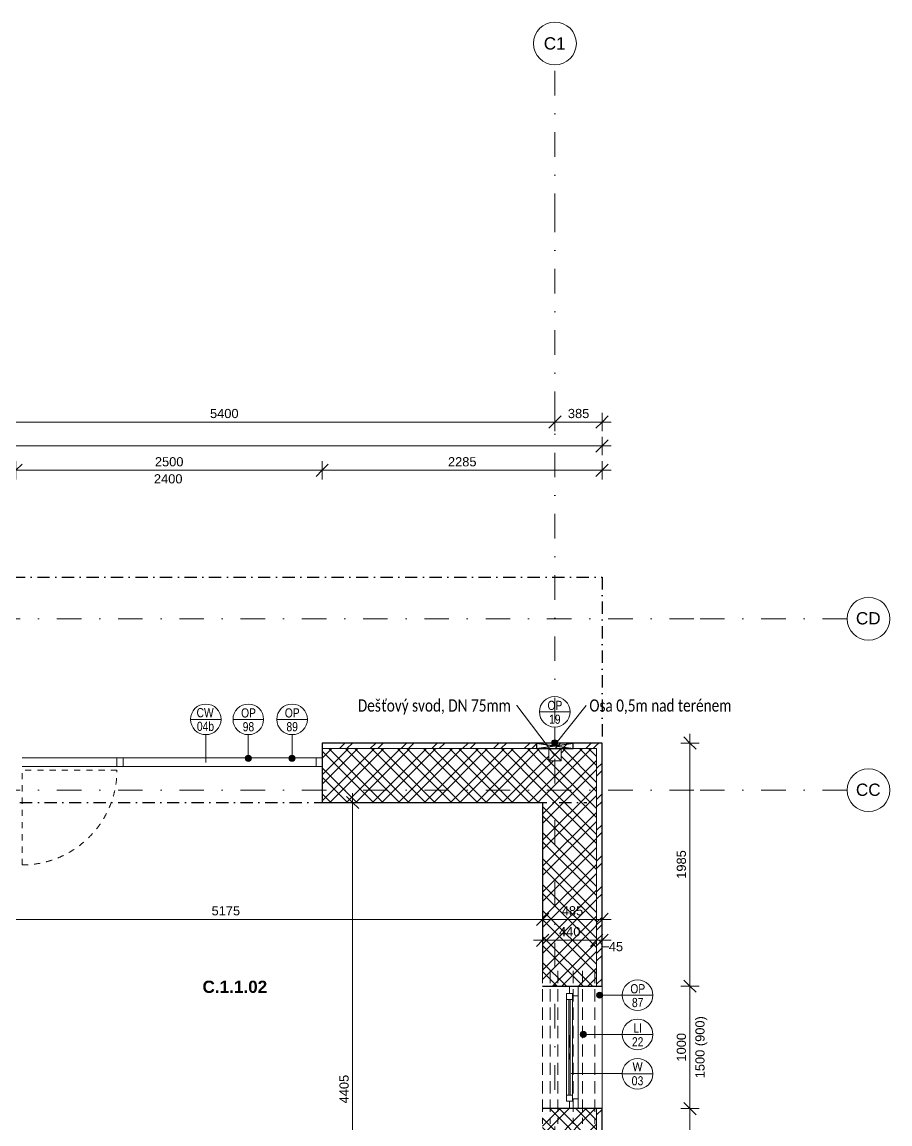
# Model space of a CAD drawing. Header units: millimetres. Extents: x -47427 to -6020, y -7799 to 12520.
# Drawn here: x -27685 to -20600, y 3523 to 12520 of the extents above; entities that cross this region are included whole.
import ezdxf

# ---------------------------------------------------------------- set-up
doc = ezdxf.new("R2010")
doc.units = ezdxf.units.MM
for name, pattern in [('HA_Dash_2mm-S1mm', [100, 50, -50]), ('HA_Dash_3mm-S1mm', [150, 100, -50]), ('HA_DashDot_10mm-S3mm', [500, 200, -150, 0, -150]), ('HA_DashDot_4mm-S1mm', [200, 100, -50, 0, -50])]:
    doc.linetypes.add(name, pattern=pattern)
for name, color, linetype, lineweight in [('A-____-____-DIMS', 9, 'Continuous', 5), ('A-____-____-DIMS-50', 9, 'Continuous', 5), ('A-AREA-____-IDEN', 9, 'Continuous', 9), ('A-DETL-____-OTLN', 9, 'Continuous', 25), ('A-DOOR-____-OTLN', 9, 'Continuous', 9), ('A-FLOR-____-OVHD', 9, 'HA_DashDot_4mm-S1mm', 25), ('A-GENM-____-HDLN', 9, 'HA_Dash_3mm-S1mm', 9), ('A-GENM-____-IDEN', 9, 'Continuous', 9), ('A-GENM-____-OTLN', 9, 'Continuous', 9), ('A-GLAZ-____-IDEN', 9, 'Continuous', 9), ('A-GLAZ-____-MCUT', 9, 'Continuous', 5), ('A-GLAZ-____-OTLN', 9, 'Continuous', 5), ('A-GLAZ-CURT-MCUT', 9, 'Continuous', 5), ('A-GLAZ-CURT-OTLN', 9, 'Continuous', 5), ('A-GLAZ-CWMG-MCUT', 9, 'Continuous', 5), ('A-GLAZ-CWMG-OTLN', 9, 'Continuous', 5), ('A-WALL-____-IDEN', 9, 'Continuous', 9), ('A-WALL-____-MCUT', 9, 'Continuous', 25), ('A-WALL-____-OTLN', 9, 'Continuous', 9), ('A-WALL-____-PATT', 9, 'Continuous', 25), ('G-____-____-TEXT', 9, 'Continuous', 5), ('M-HVAC-DUCT-OTLN', 9, 'Continuous', 9), ('S-GRID-____-IDEN', 9, 'Continuous', 9), ('S-GRID-____-OTLN', 9, 'Continuous', 5)]:
    doc.layers.add(name, color=color, linetype=linetype, lineweight=lineweight)
doc.styles.add('Arial', font='arial.ttf', dxfattribs={"height": 100})
doc.styles.add('Arial_1', font='arial.ttf', dxfattribs={"height": 75})
doc.styles.add('Arial_2', font='arial.ttf', dxfattribs={"width": 0.8, "height": 75})
doc.styles.add('Arial_B', font='arialbd.ttf', dxfattribs={"height": 100})
doc.styles.add('Calibri', font='calibri.ttf', dxfattribs={"width": 0.8, "height": 75})
doc.styles.add('Calibri_1', font='calibri.ttf', dxfattribs={"width": 0.8, "height": 100})
doc.dimstyles.new('Inner_Dimensions', dxfattribs={"dimscale": 304.8, "dimtxt": 76.519455, "dimasz": 0.328084, "dimexe": 0.246063, "dimexo": 0.0625, "dimgap": 0.032808, "dimtad": 1, "dimdec": 0, "dimzin": 0, "dimdsep": 46, "dimtxsty": 'Arial_1', "dimblk1": 'OBLIQUE', "dimblk2": 'OBLIQUE', "dimsah": 1, "dimcen": 0.09, "dimdle": 0.246063, "dimazin": 0, "dimtfac": 1, "dimtdec": 4, "dimtix": 1, "dimtmove": 2, "dimatfit": 3, "dimfxl": 0.246063, "dimfxlon": 1, "dimtvp": 1, "dimtolj": 1, "dimtzin": 0, "dimlwd": 9, "dimlwe": 9, "dimarcsym": 2})
doc.dimstyles.new('Inner_Dimensions_1', dxfattribs={"dimscale": 304.8, "dimtxt": 76.519455, "dimasz": 0.328084, "dimexe": 0.246063, "dimexo": 0.0625, "dimgap": 0.032808, "dimtad": 1, "dimdec": 0, "dimzin": 0, "dimdsep": 46, "dimtxsty": 'Arial_1', "dimblk1": 'OBLIQUE', "dimblk2": 'OBLIQUE', "dimsah": 1, "dimcen": 0.09, "dimdle": 0.246063, "dimazin": 0, "dimtfac": 1, "dimtdec": 4, "dimtix": 1, "dimtmove": 1, "dimatfit": 3, "dimfxl": 0.246063, "dimfxlon": 1, "dimtvp": 1, "dimtolj": 1, "dimtzin": 0, "dimlwd": 9, "dimlwe": 9, "dimarcsym": 2})
doc.dimstyles.new('Inner_Dimensions_2', dxfattribs={"dimscale": 304.8, "dimtxt": 76.519455, "dimasz": 0.328084, "dimexe": 0.246063, "dimexo": 0.0625, "dimgap": 0.032808, "dimtad": 1, "dimdec": 0, "dimzin": 0, "dimdsep": 46, "dimtxsty": 'Arial_1', "dimblk1": 'OBLIQUE', "dimblk2": 'OBLIQUE', "dimsah": 1, "dimcen": 0.09, "dimdle": 0.246063, "dimazin": 0, "dimtfac": 1, "dimtdec": 4, "dimtix": 1, "dimtmove": 0, "dimatfit": 3, "dimfxl": 0.246063, "dimfxlon": 1, "dimtvp": 1, "dimtolj": 1, "dimtzin": 0, "dimlwd": 9, "dimlwe": 9, "dimarcsym": 2})
pattern_1 = [(45, (0, 0), (-106.066, 106.066), []), (45, (75, 0), (-106.066, 106.066), []), (315, (0, 0), (106.066, 106.066), []), (315, (75, 0), (106.066, 106.066), [])]
pattern_2 = [(45, (0, 0), (-125.7236, 125.7236), []), (45, (0, 190.5), (-125.7236, 125.7236), [])]

# ---------------------------------------------------------------- blocks, each defined once
blk = doc.blocks.new('HA_WD_SinglePanel - 1000x1500-1662820-DPS_1NP-C')
at = {"layer": 'A-GLAZ-____-MCUT'}
for p, q in [((-420, 70), (-500, 70)), ((-500, 0), (-440, 0)), ((-440, -25), (-440, 25)), ((-440, 25), (-390, 25)), ((-420, 25), (-420, 70)), ((-390, 25), (-390, -25)), ((390, 5), (-390, 5)), ((390, -25), (390, 25)), ((390, 25), (440, 25)), ((500, 70), (420, 70)), ((420, 70), (420, 25)), ((440, 25), (440, -25)), ((440, 0), (500, 0)), ((-390, -25), (-440, -25)), ((390, -5), (-390, -5)), ((440, -25), (390, -25))]:
    blk.add_line(p, q, dxfattribs=at)
at = {"layer": 'A-GLAZ-____-OTLN'}
for p, q in [((440, 25), (-440, 25)), ((-440, -25), (-440, 25)), ((420, 70), (-420, 70)), ((390, 25), (-390, 25)), ((440, 25), (440, -25)), ((-440, -25), (440, -25)), ((390, -25), (-390, -25))]:
    blk.add_line(p, q, dxfattribs=at)
blk = doc.blocks.new('Systémový panel - Sklo-1501127-DPS_1NP-C')
at = {"layer": 'A-GLAZ-CURT-MCUT'}
for p, q in [((787.5, 0), (-787.5, 0)), ((-787.5, 0), (-787.5, -70)), ((787.5, -70), (787.5, 0)), ((-787.5, -70), (787.5, -70))]:
    blk.add_line(p, q, dxfattribs=at)
blk = doc.blocks.new('Obdélníková příčel - 50x70mm EXT-1501129-DPS_1NP-C')
at = {"layer": 'A-GLAZ-CWMG-MCUT'}
for p, q in [((0, 70), (-50, 70)), ((-50, 70), (-50, 0)), ((-50, 0), (0, 0)), ((0, 0), (0, 70))]:
    blk.add_line(p, q, dxfattribs=at)
blk = doc.blocks.new('ABMV_CW_Single_Swing_Generic - Ex_Glass_SKLOPNE-1536050-DPS_1NP-C')
at = {"layer": 'A-DOOR-____-OTLN', "linetype": 'HA_Dash_2mm-S1mm', "lineweight": 5}
for p in [(387.5, 805), (-387.5, 30)]:
    blk.add_line(p, (387.5, 30), dxfattribs=at)
blk.add_arc((387.5, 30), 775, 90, 180, dxfattribs=at)
blk = doc.blocks.new('Obdélníková příčel - 50x70mm EXT-1501125-DPS_1NP-C')
at = {"layer": 'A-GLAZ-CWMG-OTLN'}
for p, q in [((-40349.9, 6513.2), (-39574.9, 6513.2)), ((-40349.9, 6443.2), (-39574.9, 6443.2))]:
    blk.add_line(p, q, dxfattribs=at)
blk = doc.blocks.new('Obdélníková příčel - 50x70mm EXT-1501126-DPS_1NP-C')
at = {"layer": 'A-GLAZ-CWMG-MCUT'}
for p, q in [((-25, 70), (25, 70)), ((-25, 0), (-25, 70)), ((25, 0), (-25, 0)), ((25, 70), (25, 0))]:
    blk.add_line(p, q, dxfattribs=at)
blk = doc.blocks.new('TB_Porotherm KPVarioUNI_1250mm - TB_Porotherm KPVarioUNI_1250mm-1891196-DPS_1NP-C')
at = {"layer": 'A-GENM-____-HDLN'}
for p, q in [((-625, 205), (625, 205)), ((-625, 105), (625, 105)), ((-625, 30), (625, 30)), ((-100, 0), (100, 0)), ((-625, -95), (625, -95)), ((-625, -157.5), (625, -157.5)), ((-625, -220), (625, -220))]:
    blk.add_line(p, q, dxfattribs=at)
blk = doc.blocks.new('Grid - Radius 3_5mm-353793-DPS_1NP-C')
at = {"layer": 'S-GRID-____-IDEN'}
blk.add_circle((0, 0), 3.5, dxfattribs=at)
blk = doc.blocks.new('DIMBLOCK1-DPS_1NP-C')
at = {"layer": 'A-____-____-DIMS-50', "lineweight": 9}
for p, q in [((-24986.2, 6223.2), (-24986.2, 1743.2)), ((-24911.2, 6148.2), (-25061.2, 6148.2)), ((-24986.2, 6148.2), (-25036.2, 6198.2)), ((-24986.2, 6148.2), (-24936.2, 6098.2)), ((-24986.2, 6148.2), (-24911.2, 6148.2)), ((-24911.2, 1743.2), (-25061.2, 1743.2)), ((-24986.2, 1743.2), (-25036.2, 1793.2)), ((-24986.2, 1743.2), (-24936.2, 1693.2)), ((-24986.2, 1743.2), (-24911.2, 1743.2))]:
    blk.add_line(p, q, dxfattribs=at)
at = {"layer": 'A-____-____-DIMS-50', "color": 0, "lineweight": 9, "insert": (-25093.5, 3691.3), "char_height": 75, "width": 276.883, "attachment_point": 1, "rotation": 90, "line_spacing_factor": 0.941778, "style": 'Arial_1'}
blk.add_mtext('4405', dxfattribs=at)
blk = doc.blocks.new('_Oblique')
at = {"color": 0, "linetype": 'ByBlock', "lineweight": -2}
blk.add_line((-0.5, -0.5), (0.5, 0.5), dxfattribs=at)
blk = doc.blocks.new('DIMBLOCK15-DPS_1NP-C')
at = {"layer": 'A-____-____-DIMS-50', "lineweight": 9}
for p, q in [((-28609.9, 5268.9), (-28609.9, 5118.9)), ((-28609.9, 5193.9), (-28609.9, 5268.9)), ((-28609.9, 5193.9), (-28559.9, 5243.9)), ((-23434.9, 5268.9), (-23434.9, 5118.9)), ((-23434.9, 5193.9), (-23434.9, 5268.9)), ((-23434.9, 5193.9), (-23384.9, 5243.9)), ((-28609.9, 5193.9), (-28659.9, 5143.9)), ((-28609.9, 5193.9), (-23434.9, 5193.9)), ((-23434.9, 5193.9), (-23484.9, 5143.9))]:
    blk.add_line(p, q, dxfattribs=at)
at = {"layer": 'A-____-____-DIMS-50', "color": 0, "lineweight": 9, "insert": (-26137.8, 5301.3), "char_height": 75, "width": 276.883, "attachment_point": 1, "line_spacing_factor": 0.941778, "style": 'Arial_1'}
blk.add_mtext('5175', dxfattribs=at)
blk = doc.blocks.new('DIMBLOCK16-DPS_1NP-C')
at = {"layer": 'A-____-____-DIMS-50', "lineweight": 9}
for p, q in [((-23434.9, 5268.9), (-23434.9, 5118.9)), ((-23434.9, 5193.9), (-23434.9, 5268.9)), ((-23434.9, 5193.9), (-23384.9, 5243.9)), ((-22949.9, 5268.9), (-22949.9, 5118.9)), ((-22949.9, 5193.9), (-22949.9, 5268.9)), ((-22949.9, 5193.9), (-22899.9, 5243.9)), ((-23434.9, 5193.9), (-23484.9, 5143.9)), ((-23434.9, 5193.9), (-22874.9, 5193.9)), ((-22949.9, 5193.9), (-22999.9, 5143.9))]:
    blk.add_line(p, q, dxfattribs=at)
at = {"layer": 'A-____-____-DIMS-50', "color": 0, "lineweight": 9, "insert": (-23278.9, 5301.3), "char_height": 75, "width": 207.662, "attachment_point": 1, "line_spacing_factor": 0.941778, "style": 'Arial_1'}
blk.add_mtext('485', dxfattribs=at)
blk = doc.blocks.new('DIMBLOCK63-DPS_1NP-C')
at = {"layer": 'A-____-____-DIMS-50', "lineweight": 9}
for p, q in [((-22233, 6633.2), (-22283, 6683.2)), ((-22233, 6708.2), (-22233, 4648.2)), ((-22308, 6633.2), (-22158, 6633.2)), ((-22233, 6633.2), (-22308, 6633.2)), ((-22233, 6633.2), (-22183, 6583.2)), ((-22233, 4648.2), (-22283, 4698.2)), ((-22308, 4648.2), (-22158, 4648.2)), ((-22233, 4648.2), (-22308, 4648.2)), ((-22233, 4648.2), (-22183, 4598.2))]:
    blk.add_line(p, q, dxfattribs=at)
at = {"layer": 'A-____-____-DIMS-50', "color": 0, "lineweight": 9, "insert": (-22340.4, 5525.3), "char_height": 75, "width": 276.883, "attachment_point": 1, "rotation": 90, "line_spacing_factor": 0.941778, "style": 'Arial_1'}
blk.add_mtext('1985', dxfattribs=at)
blk = doc.blocks.new('DIMBLOCK64-DPS_1NP-C')
at = {"layer": 'A-____-____-DIMS-50', "lineweight": 9}
for p, q in [((-22233, 4648.2), (-22283, 4698.2)), ((-22308, 4648.2), (-22158, 4648.2)), ((-22233, 4648.2), (-22308, 4648.2)), ((-22233, 4648.2), (-22233, 3648.2)), ((-22233, 4648.2), (-22183, 4598.2)), ((-22233, 3648.2), (-22283, 3698.2)), ((-22308, 3648.2), (-22158, 3648.2)), ((-22233, 3648.2), (-22308, 3648.2)), ((-22233, 3648.2), (-22183, 3598.2))]:
    blk.add_line(p, q, dxfattribs=at)
at = {"layer": 'A-____-____-DIMS-50', "color": 0, "lineweight": 9, "insert": (-22340.4, 4032.8), "char_height": 75, "width": 276.883, "attachment_point": 1, "rotation": 90, "line_spacing_factor": 0.941778, "style": 'Arial_1'}
blk.add_mtext('1000', dxfattribs=at)
blk = doc.blocks.new('DIMBLOCK65-DPS_1NP-C')
at = {"layer": 'A-____-____-DIMS-50', "lineweight": 9}
for p, q in [((-22233, 3648.2), (-22283, 3698.2)), ((-22308, 3648.2), (-22158, 3648.2)), ((-22233, 3648.2), (-22308, 3648.2)), ((-22233, 3648.2), (-22233, 1523.2)), ((-22233, 3648.2), (-22183, 3598.2)), ((-22233, 1523.2), (-22283, 1573.2)), ((-22308, 1523.2), (-22158, 1523.2)), ((-22233, 1523.2), (-22308, 1523.2)), ((-22233, 1523.2), (-22183, 1473.2))]:
    blk.add_line(p, q, dxfattribs=at)
at = {"layer": 'A-____-____-DIMS-50', "color": 0, "lineweight": 9, "insert": (-22340.4, 2470.3), "char_height": 75, "width": 276.883, "attachment_point": 1, "rotation": 90, "line_spacing_factor": 0.941778, "style": 'Arial_1'}
blk.add_mtext('2125', dxfattribs=at)
blk = doc.blocks.new('DIMBLOCK96-DPS_1NP-C')
at = {"layer": 'A-____-____-DIMS-50', "lineweight": 9}
for p, q in [((-29809.9, 8785.2), (-29809.9, 8935.2)), ((-29809.9, 8860.2), (-29759.9, 8910.2)), ((-27734.9, 8785.2), (-27734.9, 8935.2)), ((-27734.9, 8860.2), (-27684.9, 8910.2)), ((-29809.9, 8860.2), (-29859.9, 8810.2)), ((-29809.9, 8860.2), (-27734.9, 8860.2)), ((-29809.9, 8860.2), (-29809.9, 8785.2)), ((-27734.9, 8860.2), (-27784.9, 8810.2)), ((-27734.9, 8860.2), (-27734.9, 8785.2))]:
    blk.add_line(p, q, dxfattribs=at)
at = {"layer": 'A-____-____-DIMS-50', "color": 0, "lineweight": 9, "insert": (-28887.8, 8967.6), "char_height": 75, "width": 276.883, "attachment_point": 1, "line_spacing_factor": 0.941778, "style": 'Arial_1'}
blk.add_mtext('2075', dxfattribs=at)
blk = doc.blocks.new('DIMBLOCK97-DPS_1NP-C')
at = {"layer": 'A-____-____-DIMS-50', "lineweight": 9}
for p, q in [((-27734.9, 8785.2), (-27734.9, 8935.2)), ((-27734.9, 8860.2), (-27684.9, 8910.2)), ((-25234.9, 8785.2), (-25234.9, 8935.2)), ((-25234.9, 8860.2), (-25184.9, 8910.2)), ((-27734.9, 8860.2), (-27784.9, 8810.2)), ((-27734.9, 8860.2), (-25234.9, 8860.2)), ((-27734.9, 8860.2), (-27734.9, 8785.2)), ((-25234.9, 8860.2), (-25284.9, 8810.2)), ((-25234.9, 8860.2), (-25234.9, 8785.2))]:
    blk.add_line(p, q, dxfattribs=at)
at = {"layer": 'A-____-____-DIMS-50', "color": 0, "lineweight": 9, "insert": (-26600.3, 8967.6), "char_height": 75, "width": 276.883, "attachment_point": 1, "line_spacing_factor": 0.941778, "style": 'Arial_1'}
blk.add_mtext('2500', dxfattribs=at)
blk = doc.blocks.new('DIMBLOCK98-DPS_1NP-C')
at = {"layer": 'A-____-____-DIMS-50', "lineweight": 9}
for p, q in [((-25234.9, 8785.2), (-25234.9, 8935.2)), ((-25234.9, 8860.2), (-25184.9, 8910.2)), ((-22949.9, 8785.2), (-22949.9, 8935.2)), ((-22949.9, 8860.2), (-22899.9, 8910.2)), ((-25234.9, 8860.2), (-25284.9, 8810.2)), ((-25234.9, 8860.2), (-22874.9, 8860.2)), ((-25234.9, 8860.2), (-25234.9, 8785.2)), ((-22949.9, 8860.2), (-22999.9, 8810.2)), ((-22949.9, 8860.2), (-22949.9, 8785.2))]:
    blk.add_line(p, q, dxfattribs=at)
at = {"layer": 'A-____-____-DIMS-50', "color": 0, "lineweight": 9, "insert": (-24207.8, 8967.6), "char_height": 75, "width": 276.883, "attachment_point": 1, "line_spacing_factor": 0.941778, "style": 'Arial_1'}
blk.add_mtext('2285', dxfattribs=at)
blk = doc.blocks.new('HA_TAG_WD - Type Mark-1521999-DPS_1NP-C')
at = {"layer": 'A-GLAZ-____-IDEN'}
blk.add_line((-2.5, 0), (2.5, 0), dxfattribs=at)
blk.add_circle((0, 0), 2.5, dxfattribs=at)
blk = doc.blocks.new('HA_TAG_GM_Products - Generic-588599-DPS_1NP-C')
at = {"layer": 'A-GENM-____-IDEN'}
blk.add_line((-2.5, 0), (2.5, 0), dxfattribs=at)
blk.add_circle((0, 0), 2.5, dxfattribs=at)
blk = doc.blocks.new('DIMBLOCK180-DPS_1NP-C')
at = {"layer": 'A-____-____-DIMS-50', "lineweight": 9}
for p, q in [((-45319.9, 8984.2), (-45319.9, 9134.2)), ((-45319.9, 9059.2), (-45269.9, 9109.2)), ((-22949.9, 8984.2), (-22949.9, 9134.2)), ((-22949.9, 9059.2), (-22899.9, 9109.2)), ((-45394.9, 9059.2), (-22874.9, 9059.2)), ((-45319.9, 9059.2), (-45369.9, 9009.2)), ((-45319.9, 9059.2), (-45319.9, 8984.2)), ((-22949.9, 9059.2), (-22999.9, 9009.2)), ((-22949.9, 9059.2), (-22949.9, 8984.2))]:
    blk.add_line(p, q, dxfattribs=at)
at = {"layer": 'A-____-____-DIMS-50', "color": 0, "lineweight": 9, "insert": (-34279.1, 9166.5), "char_height": 75, "width": 346.103, "attachment_point": 1, "line_spacing_factor": 0.941778, "style": 'Arial_1'}
blk.add_mtext('22370', dxfattribs=at)
blk = doc.blocks.new('HA_TAG_cWA - Default-922888-DPS_1NP-C')
at = {"layer": 'A-WALL-____-IDEN'}
blk.add_line((-2.5, 0), (2.5, 0), dxfattribs=at)
blk.add_circle((0, 0), 2.5, dxfattribs=at)
blk = doc.blocks.new('DIMBLOCK207-DPS_1NP-C')
at = {"layer": 'A-____-____-DIMS-50', "lineweight": 9}
for p, q in [((-28734.9, 9329.3), (-28734.9, 9179.3)), ((-28734.9, 9254.3), (-28734.9, 9329.3)), ((-28734.9, 9254.3), (-28684.9, 9304.3)), ((-23334.9, 9329.3), (-23334.9, 9179.3)), ((-23334.9, 9254.3), (-23334.9, 9329.3)), ((-23334.9, 9254.3), (-23284.9, 9304.3)), ((-28734.9, 9254.3), (-28784.9, 9204.3)), ((-28734.9, 9254.3), (-23334.9, 9254.3)), ((-23334.9, 9254.3), (-23384.9, 9204.3))]:
    blk.add_line(p, q, dxfattribs=at)
at = {"layer": 'A-____-____-DIMS-50', "color": 0, "lineweight": 9, "insert": (-26150.3, 9361.7), "char_height": 75, "width": 276.883, "attachment_point": 1, "line_spacing_factor": 0.941778, "style": 'Arial_1'}
blk.add_mtext('5400', dxfattribs=at)
blk = doc.blocks.new('DIMBLOCK208-DPS_1NP-C')
at = {"layer": 'A-____-____-DIMS-50', "lineweight": 9}
for p, q in [((-23334.9, 9329.3), (-23334.9, 9179.3)), ((-23334.9, 9254.3), (-23334.9, 9329.3)), ((-23334.9, 9254.3), (-23284.9, 9304.3)), ((-22949.9, 9179.3), (-22949.9, 9329.3)), ((-22949.9, 9254.3), (-22899.9, 9304.3)), ((-23334.9, 9254.3), (-23384.9, 9204.3)), ((-23334.9, 9254.3), (-22874.9, 9254.3)), ((-22949.9, 9254.3), (-22999.9, 9204.3)), ((-22949.9, 9254.3), (-22949.9, 9179.3))]:
    blk.add_line(p, q, dxfattribs=at)
at = {"layer": 'A-____-____-DIMS-50', "color": 0, "lineweight": 9, "insert": (-23228.9, 9361.7), "char_height": 75, "width": 207.662, "attachment_point": 1, "line_spacing_factor": 0.941778, "style": 'Arial_1'}
blk.add_mtext('385', dxfattribs=at)
blk = doc.blocks.new('DIMBLOCK213-DPS_1NP-C')
at = {"layer": 'A-____-____-DIMS-50', "lineweight": 9}
for p, q in [((-23434.9, 5098.3), (-23434.9, 4948.3)), ((-23434.9, 5023.3), (-23434.9, 5098.3)), ((-23434.9, 5023.3), (-23384.9, 5073.3)), ((-22994.9, 5098.3), (-22994.9, 4948.3)), ((-22994.9, 5023.3), (-22994.9, 5098.3)), ((-22994.9, 5023.3), (-22944.9, 5073.3)), ((-23509.9, 5023.3), (-22994.9, 5023.3)), ((-23434.9, 5023.3), (-23484.9, 4973.3)), ((-22994.9, 5023.3), (-23044.9, 4973.3))]:
    blk.add_line(p, q, dxfattribs=at)
at = {"layer": 'A-____-____-DIMS-50', "color": 0, "lineweight": 9, "insert": (-23301.4, 5130.7), "char_height": 75, "width": 207.662, "attachment_point": 1, "line_spacing_factor": 0.941778, "style": 'Arial_1'}
blk.add_mtext('440', dxfattribs=at)
blk = doc.blocks.new('DIMBLOCK214-DPS_1NP-C')
at = {"layer": 'A-____-____-DIMS-50', "lineweight": 9}
for p, q in [((-22994.9, 5098.3), (-22994.9, 4948.3)), ((-22994.9, 5023.3), (-22994.9, 5098.3)), ((-22994.9, 5023.3), (-22944.9, 5073.3)), ((-22949.9, 5098.3), (-22949.9, 4948.3)), ((-22949.9, 5023.3), (-22949.9, 5098.3)), ((-22949.9, 5023.3), (-22899.9, 5073.3)), ((-22994.9, 5023.3), (-23044.9, 4973.3)), ((-22949.9, 5023.3), (-22999.9, 4973.3)), ((-22994.9, 5023.3), (-22874.9, 5023.3)), ((-22944.7, 4970.3), (-22972.4, 5023.3)), ((-22894.7, 4970.3), (-22944.7, 4970.3))]:
    blk.add_line(p, q, dxfattribs=at)
at = {"layer": 'A-____-____-DIMS-50', "color": 0, "lineweight": 9, "insert": (-22894.7, 5008.8), "char_height": 75, "width": 138.441, "attachment_point": 1, "line_spacing_factor": 0.941778, "style": 'Arial_1'}
blk.add_mtext('45', dxfattribs=at)

msp = doc.modelspace()

# ---------------------------------------------------------------- hatches: boundary and pattern name
at = {"layer": 'A-GENM-____-IDEN'}
h = msp.add_hatch(color=256, dxfattribs=at)
edge = h.paths.add_edge_path()
edge.add_arc((-23336.2, 6635.2), 25, 0, 360)
h = msp.add_hatch(color=256, dxfattribs=at)
edge = h.paths.add_edge_path()
edge.add_arc((-25837.6, 6508.6), 25, 0, 360)
h = msp.add_hatch(color=256, dxfattribs=at)
edge = h.paths.add_edge_path()
edge.add_arc((-25480.6, 6508.6), 25, 0, 360)
h = msp.add_hatch(color=256, dxfattribs=at)
edge = h.paths.add_edge_path()
edge.add_arc((-22969.1, 4574.8), 25, 0, 360)
h = msp.add_hatch(color=256, dxfattribs=at)
edge = h.paths.add_edge_path()
edge.add_arc((-23103.9, 4254.2), 25, 0, 360)
at = {"layer": 'A-WALL-____-PATT', "lineweight": 5}
h = msp.add_hatch(dxfattribs=at)
h.set_pattern_fill('FP_4', color=256, style=0, pattern_type=2)
h.set_pattern_definition(pattern_2)
h.paths.add_polyline_path([(-22994.9, 6588.2), (-22994.9, 6633.2), (-25234.9, 6633.2), (-25234.9, 6588.2), (-23284.9, 6588.2)])
h.paths.add_polyline_path([(-27734.9, 6588.2), (-27734.9, 6633.2), (-29809.9, 6633.2), (-29809.9, 6588.2), (-27878.8, 6588.2)])
h.paths.add_polyline_path([(-32309.9, 6588.2), (-32309.9, 6633.2), (-33059.9, 6633.2), (-33059.9, 6588.2)])
h = msp.add_hatch(dxfattribs=at)
h.set_pattern_fill('FP_1', color=256, style=0, pattern_type=2)
h.set_pattern_definition(pattern_1)
h.paths.add_polyline_path([(-23434.9, 6148.2), (-23434.9, 6588.2), (-25234.9, 6588.2), (-25234.9, 6148.2)])
h = msp.add_hatch(dxfattribs=at)
h.set_pattern_fill('FP_1', color=256, style=0, pattern_type=2)
h.set_pattern_definition(pattern_1)
h.paths.add_polyline_path([(-22994.9, -3541.8), (-22994.9, -2051.8), (-23434.9, -2051.8), (-23434.9, -3541.8)])
h.paths.add_polyline_path([(-22994.9, -801.8), (-22994.9, 898.2), (-23434.9, 898.2), (-23434.9, -801.8), (-23090.9, -801.8)])
h.paths.add_polyline_path([(-23144.9, 1523.2), (-22994.9, 1523.2), (-22994.9, 3648.2), (-23434.9, 3648.2), (-23434.9, 1523.2), (-23189.9, 1523.2)])
h.paths.add_polyline_path([(-23434.9, 4648.2), (-22994.9, 4648.2), (-22994.9, 6588.2), (-23284.9, 6588.2), (-23284.9, 6488.5), (-23384.9, 6488.5), (-23384.9, 6588.2), (-23434.9, 6588.2), (-23434.9, 6065.6)])
h = msp.add_hatch(dxfattribs=at)
h.set_pattern_fill('FP_4', color=256, style=0, pattern_type=2)
h.set_pattern_definition(pattern_2)
h.paths.add_polyline_path([(-22949.9, -3586.8), (-22949.9, -2051.8), (-22994.9, -2051.8), (-22994.9, -3586.8)])
h.paths.add_polyline_path([(-22949.9, -801.8), (-22949.9, 898.2), (-22994.9, 898.2), (-22994.9, -801.8)])
h.paths.add_polyline_path([(-22994.9, 1523.2), (-22949.9, 1523.2), (-22949.9, 3648.2), (-22994.9, 3648.2)])
h.paths.add_polyline_path([(-22949.9, 4648.2), (-22949.9, 6633.2), (-22994.9, 6633.2), (-22994.9, 4648.2)])

# ---------------------------------------------------------------- linework, layer by layer
at = {"layer": 'A-DETL-____-OTLN'}
for p, q in [((-23184.9, 6633.2), (-23484.9, 6633.2)), ((-23484.9, 6633.2), (-23484.9, 6588.2)), ((-23484.9, 6588.2), (-23184.9, 6633.2)), ((-23484.9, 6633.2), (-23184.9, 6588.2)), ((-23484.9, 6588.2), (-23184.9, 6588.2)), ((-23184.9, 6588.2), (-23184.9, 6633.2))]:
    msp.add_line(p, q, dxfattribs=at)
at = {"layer": 'A-FLOR-____-OVHD'}
for p, q in [((-28159.8, 7988.2), (-22949.9, 7988.2)), ((-22949.9, 7988.2), (-22949.9, 6588.2)), ((-34304.9, 6148.2), (-23074.9, 6148.2))]:
    msp.add_line(p, q, dxfattribs=at)
at = {"layer": 'A-GENM-____-IDEN'}
for p, q in [((-23336.2, 6635.2), (-23336.2, 6763.2)), ((-25837.6, 6508.6), (-25837.6, 6701.9)), ((-25480.6, 6508.6), (-25480.6, 6701.9)), ((-22969.1, 4574.8), (-22785, 4574.8)), ((-23103.9, 4254.2), (-22785, 4254.2))]:
    msp.add_line(p, q, dxfattribs=at)
for centre in [(-23336.2, 6635.2), (-25837.6, 6508.6), (-25480.6, 6508.6), (-22969.1, 4574.8), (-23103.9, 4254.2)]:
    msp.add_circle(centre, 25, dxfattribs=at)
at = {"layer": 'A-GLAZ-____-IDEN'}
msp.add_line((-23202.7, 3936.5), (-22785, 3936.5), dxfattribs=at)
at = {"layer": 'A-WALL-____-IDEN'}
msp.add_line((-26184.6, 6475.7), (-26184.6, 6701.9), dxfattribs=at)
at = {"layer": 'A-WALL-____-MCUT'}
for p, q in [((-25234.9, 6633.2), (-25234.9, 6148.2)), ((-22949.9, 6633.2), (-25234.9, 6633.2)), ((-22949.9, 4648.2), (-22949.9, 6633.2)), ((-25234.9, 6148.2), (-23434.9, 6148.2)), ((-23434.9, 6148.2), (-23434.9, 4773.3)), ((-23434.9, 4648.2), (-22949.9, 4648.2)), ((-22949.9, 3648.2), (-23434.9, 3648.2)), ((-22949.9, 1523.2), (-22949.9, 3648.2))]:
    msp.add_line(p, q, dxfattribs=at)
at = {"layer": 'A-WALL-____-MCUT', "lineweight": 9}
for p, q in [((-23384.9, 6588.2), (-25234.9, 6588.2)), ((-22994.9, 6588.2), (-23284.9, 6588.2)), ((-22994.9, 4648.2), (-22994.9, 6588.2)), ((-22994.9, 1655.8), (-22994.9, 3648.2))]:
    msp.add_line(p, q, dxfattribs=at)
at = {"layer": 'A-WALL-____-OTLN'}
msp.add_line((-22949.9, 4648.2), (-22949.9, 3648.2), dxfattribs=at)
at = {"layer": 'G-____-____-TEXT', "color": 250, "lineweight": 9}
for p, q in [((-23646, 6939.8), (-23648.8, 6939.8)), ((-23337.7, 6533.3), (-23646, 6939.8)), ((-23335.7, 6618.6), (-23078.7, 6939.8))]:
    msp.add_line(p, q, dxfattribs=at)
at = {"layer": 'M-HVAC-DUCT-OTLN', "lineweight": 5}
for p, q in [((-23284.9, 6488.5), (-23384.9, 6588.5)), ((-23284.9, 6588.5), (-23384.9, 6488.5)), ((-23384.9, 6588.5), (-23284.9, 6588.5)), ((-23384.9, 6488.5), (-23384.9, 6588.5)), ((-23284.9, 6588.5), (-23284.9, 6488.5)), ((-23284.9, 6488.5), (-23384.9, 6488.5))]:
    msp.add_line(p, q, dxfattribs=at)
at = {"layer": 'S-GRID-____-OTLN', "linetype": 'HA_DashDot_10mm-S3mm', "lineweight": 9}
for p, q in [((-23334.9, 10920.5), (-23334.9, 12170.5)), ((-23334.9, -6198.9), (-23334.9, 10920.5)), ((-22199.7, 7648.2), (-45827.4, 7648.2)), ((-20949.7, 7648.2), (-22199.7, 7648.2)), ((-22199.7, 6248.2), (-45827.4, 6248.2)), ((-20949.7, 6248.2), (-22199.7, 6248.2))]:
    msp.add_line(p, q, dxfattribs=at)

# ---------------------------------------------------------------- block references
at = {"layer": 'A-DOOR-____-OTLN', "rotation": 180}
msp.add_blockref('ABMV_CW_Single_Swing_Generic - Ex_Glass_SKLOPNE-1536050-DPS_1NP-C', (-27297.4, 6443.2), dxfattribs=at)
at = {"layer": 'A-GENM-____-IDEN', "xscale": 49.99999999999998, "yscale": 49.99999999999998, "zscale": 49.99999999999998}
for p in [(-25837.6, 6826.9), (-25480.6, 6826.9), (-23336.2, 6888.2), (-22660, 4574.8), (-22660, 4254.2)]:
    msp.add_blockref('HA_TAG_GM_Products - Generic-588599-DPS_1NP-C', p, dxfattribs=at)
at = {"layer": 'A-GENM-____-OTLN', "rotation": 270.0000000000002}
msp.add_blockref('TB_Porotherm KPVarioUNI_1250mm - TB_Porotherm KPVarioUNI_1250mm-1891196-DPS_1NP-C', (-23214.9, 4148.2), dxfattribs=at)
at = {"layer": 'A-GLAZ-____-IDEN', "xscale": 49.99999999999998, "yscale": 49.99999999999998, "zscale": 49.99999999999998}
msp.add_blockref('HA_TAG_WD - Type Mark-1521999-DPS_1NP-C', (-22660, 3932.2), dxfattribs=at)
at = {"layer": 'A-GLAZ-____-OTLN', "rotation": 269.9999999999999}
msp.add_blockref('HA_WD_SinglePanel - 1000x1500-1662820-DPS_1NP-C', (-23214.9, 4148.2), dxfattribs=at)
at = {"layer": 'A-GLAZ-CURT-OTLN', "rotation": 180}
msp.add_blockref('Systémový panel - Sklo-1501127-DPS_1NP-C', (-26072.4, 6443.2), dxfattribs=at)
at = {"layer": 'A-GLAZ-CWMG-OTLN'}
for name, p in [('Obdélníková příčel - 50x70mm EXT-1501125-DPS_1NP-C', (12665, 0)), ('Obdélníková příčel - 50x70mm EXT-1501129-DPS_1NP-C', (-25234.9, 6443.2))]:
    msp.add_blockref(name, p, dxfattribs=at)
at = {"layer": 'A-GLAZ-CWMG-OTLN', "extrusion": (0, 0, -1)}
msp.add_blockref('Obdélníková příčel - 50x70mm EXT-1501126-DPS_1NP-C', (26884.9, 6443.2), dxfattribs=at)
at = {"layer": 'A-WALL-____-IDEN', "xscale": 49.99999999999998, "yscale": 49.99999999999998, "zscale": 49.99999999999998}
msp.add_blockref('HA_TAG_cWA - Default-922888-DPS_1NP-C', (-26184.6, 6826.9), dxfattribs=at)
at = {"layer": 'S-GRID-____-IDEN', "xscale": 49.99999999999998, "yscale": 49.99999999999998, "zscale": 49.99999999999998}
msp.add_blockref('Grid - Radius 3_5mm-353793-DPS_1NP-C', (-23334.9, 12345.5), dxfattribs=at)
at = {"layer": 'S-GRID-____-IDEN', "xscale": 49.99999999999998, "yscale": 49.99999999999998, "zscale": 49.99999999999998, "rotation": 90}
for p in [(-20774.7, 7648.2), (-20774.7, 6248.2)]:
    msp.add_blockref('Grid - Radius 3_5mm-353793-DPS_1NP-C', p, dxfattribs=at)

# ---------------------------------------------------------------- texts
at = {"layer": 'A-AREA-____-IDEN', "lineweight": 5, "insert": (-26211.7, 4693.1), "char_height": 100, "width": 653.375, "attachment_point": 1, "style": 'Arial_B'}
msp.add_mtext('C.1.1.02', dxfattribs=at)
at = {"layer": 'A-GENM-____-IDEN', "lineweight": 5, "char_height": 75, "attachment_point": 1, "style": 'Arial_2'}
for s, insert, width in [('OP', (-23395.2, 6978.3), 147.51), ('OP', (-25896.6, 6917), 147.51), ('OP', (-25539.6, 6917), 147.51), ('19', (-23382, 6865.6), 115.443), ('98', (-25883.4, 6804.2), 115.443), ('89', (-25526.4, 6804.2), 115.443), ('OP', (-22719, 4664.9), 147.51), ('87', (-22705.8, 4552.2), 115.443), ('LI', (-22693.8, 4344.3), 86.582), ('22', (-22705.8, 4231.5), 115.443)]:
    msp.add_mtext(s, dxfattribs=dict(at, insert=insert, width=width))
at = {"layer": 'A-GLAZ-____-IDEN', "lineweight": 5, "insert": (-22188.3, 3896.4), "char_height": 75, "width": 629.325, "attachment_point": 1, "rotation": 90, "style": 'Arial_1'}
msp.add_mtext('1500 (900)', dxfattribs=at)
at = {"layer": 'A-GLAZ-____-IDEN', "lineweight": 5, "char_height": 75, "attachment_point": 1, "style": 'Calibri'}
for s, insert, width in [('W', (-22701.8, 4027.4), 105.823), ('03', (-22708.4, 3913.1), 121.856)]:
    msp.add_mtext(s, dxfattribs=dict(at, insert=insert, width=width))
at = {"layer": 'A-WALL-____-IDEN', "lineweight": 5, "char_height": 75, "attachment_point": 1}
for s, insert, width, style in [('2400', (-26608.2, 8828.2), 288.607, 'Arial_1'), ('CW', (-26260.2, 6919.2), 176.371, 'Arial_2'), ('04b', (-26257.4, 6807.4), 169.958, 'Arial_2')]:
    msp.add_mtext(s, dxfattribs=dict(at, insert=insert, width=width, style=style))
at = {"layer": 'G-____-____-TEXT', "color": 7, "lineweight": 9, "char_height": 100, "attachment_point": 1, "style": 'Calibri_1'}
for s, insert, width in [('Deš', (-24943.8, 6989.8), 234.093), ('ťový svod, DN 75mm', (-24750.7, 6989.8), 1305.147), ('Osa 0,5m nad terénem', (-23053.7, 6989.8), 1430.21)]:
    msp.add_mtext(s, dxfattribs=dict(at, insert=insert, width=width))
at = {"layer": 'S-GRID-____-IDEN', "lineweight": 5, "char_height": 100, "attachment_point": 1, "style": 'Arial'}
for s, insert, width in [('C1', (-23425.8, 12396.2), 220.464), ('CD', (-20877.6, 7702.1), 248.523), ('CC', (-20877.6, 6302.1), 248.523)]:
    msp.add_mtext(s, dxfattribs=dict(at, insert=insert, width=width))

# ---------------------------------------------------------------- dimensions: what is measured, and where the dimension line sits
at = {"layer": 'A-____-____-DIMS', "lineweight": 9}
for base, p1, p2, override, picture, middle in [((-23334.9, 9254.3), (-28734.9, 9329.3), (-23334.9, 9329.3), {"dimpost": '<>', "dimfxl": 5400}, 'DIMBLOCK207-DPS_1NP-C', (-26034.9, 9302.6)), ((-22949.9, 9254.3), (-23334.9, 9329.3), (-22949.9, 9179.3), {"dimpost": '<>', "dimfxl": 413.188819}, 'DIMBLOCK208-DPS_1NP-C', (-23142.4, 9302.6)), ((-22949.9, 9059.2), (-45319.9, 8984.2), (-22949.9, 8984.2), {"dimpost": '<>', "dimfxl": 22370}, 'DIMBLOCK180-DPS_1NP-C', (-34134.9, 9107.5)), ((-27734.9, 8860.2), (-29809.9, 8785.2), (-27734.9, 8785.2), {"dimpost": '<>', "dimfxl": 2075}, 'DIMBLOCK96-DPS_1NP-C', (-28772.4, 8908.5)), ((-25234.9, 8860.2), (-27734.9, 8785.2), (-25234.9, 8785.2), {"dimpost": '<>', "dimfxl": 2500}, 'DIMBLOCK97-DPS_1NP-C', (-26484.9, 8908.5)), ((-22949.9, 8860.2), (-25234.9, 8785.2), (-22949.9, 8785.2), {"dimpost": '<>', "dimfxl": 2285}, 'DIMBLOCK98-DPS_1NP-C', (-24092.4, 8908.5)), ((-23434.9, 5193.9), (-28609.9, 5268.9), (-23434.9, 5268.9), {"dimpost": '<>', "dimfxl": 5175}, 'DIMBLOCK15-DPS_1NP-C', (-26022.4, 5242.2)), ((-22949.9, 5193.9), (-23434.9, 5268.9), (-22949.9, 5268.9), {"dimpost": '<>', "dimfxl": 485}, 'DIMBLOCK16-DPS_1NP-C', (-23192.4, 5242.2)), ((-22994.9, 5023.3), (-23434.9, 5098.3), (-22994.9, 5098.3), {"dimpost": '<>', "dimfxl": 440}, 'DIMBLOCK213-DPS_1NP-C', (-23214.9, 5071.6))]:
    dim = msp.add_linear_dim(base=base, p1=p1, p2=p2, dimstyle='Inner_Dimensions_2', override=override, dxfattribs=at)
    dim.commit()
    dim.dimension.update_dxf_attribs({"geometry": picture, "text_midpoint": middle})
for base, p1, p2, override, picture, middle in [((-22233, 4648.2), (-22308, 6633.2), (-22308, 4648.2), {"dimpost": '<>', "dimfxl": 1985}, 'DIMBLOCK63-DPS_1NP-C', (-22281.3, 5640.7)), ((-22233, 3648.2), (-22308, 4648.2), (-22308, 3648.2), {"dimpost": '<>', "dimfxl": 1000}, 'DIMBLOCK64-DPS_1NP-C', (-22281.3, 4148.2)), ((-22233, 1523.2), (-22308, 3648.2), (-22308, 1523.2), {"dimpost": '<>', "dimfxl": 2125}, 'DIMBLOCK65-DPS_1NP-C', (-22281.3, 2585.7))]:
    dim = msp.add_linear_dim(base=base, p1=p1, p2=p2, angle=90, dimstyle='Inner_Dimensions_2', override=override, dxfattribs=at)
    dim.commit()
    dim.dimension.update_dxf_attribs({"geometry": picture, "text_midpoint": middle})
dim = msp.add_linear_dim(base=(-24986.2, 1743.2), p1=(-24911.2, 6148.2), p2=(-24911.2, 1743.2), angle=90, dimstyle='Inner_Dimensions', override={"dimpost": '<>', "dimfxl": 4405}, dxfattribs=at)
dim.commit()
dim.dimension.update_dxf_attribs({"geometry": 'DIMBLOCK1-DPS_1NP-C', "text_midpoint": (-25043.5, 3829.7), "dimtype": 160, "text_rotation": 90})
dim = msp.add_linear_dim(base=(-22949.9, 5023.3), p1=(-22994.9, 5098.3), p2=(-22949.9, 5098.3), dimstyle='Inner_Dimensions_1', override={"dimpost": '<>', "dimfxl": 45}, dxfattribs=at)
dim.commit()
dim.dimension.update_dxf_attribs({"geometry": 'DIMBLOCK214-DPS_1NP-C', "text_midpoint": (-22825.5, 4958.8), "dimtype": 160})

doc.saveas('drawing.dxf')
